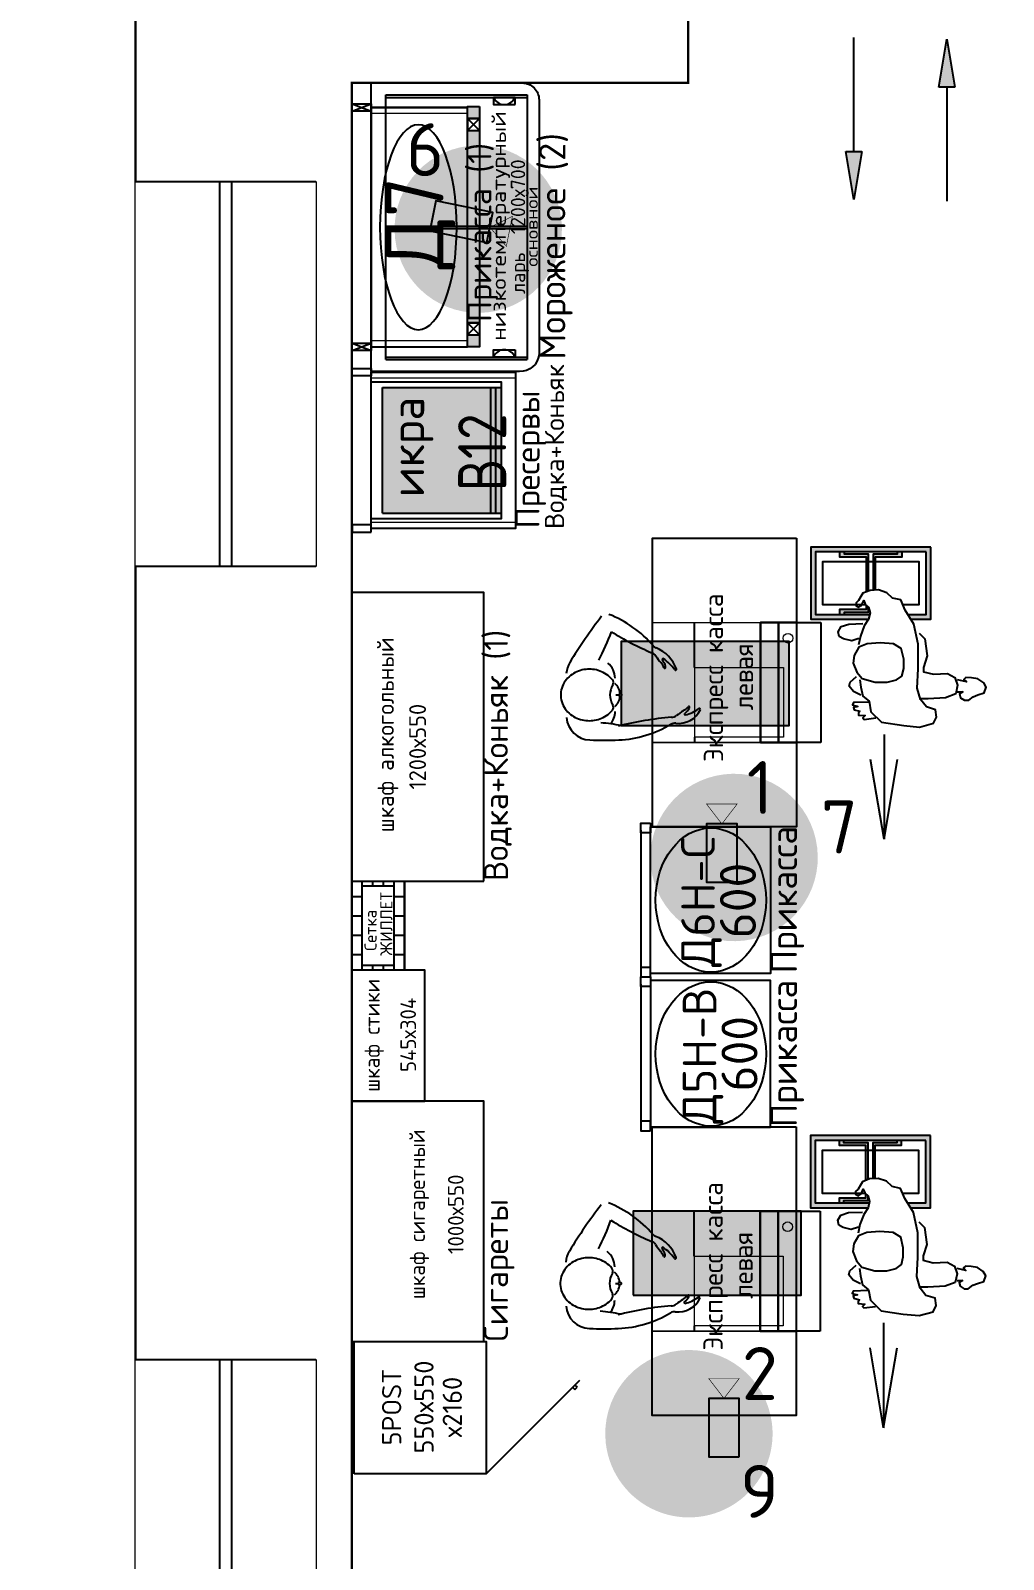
# Model space of a CAD drawing. Extents: x 2032930 to 2119419, y 2254097 to 2318481.
# Drawn here: x 2067072 to 2071120, y 2285473 to 2291832 of the extents above; entities that cross this region are included whole.
import ezdxf
from ezdxf.enums import TextEntityAlignment as Align

# ---------------------------------------------------------------- set-up
doc = ezdxf.new("R2010")
doc.units = 0
doc.header["$LTSCALE"] = 50
doc.set_wipeout_variables(frame=1)
doc.layers.get('0').update_dxf_attribs({"linetype": 'CONTINUOUS'})
doc.layers.get('Defpoints').update_dxf_attribs({"linetype": 'CONTINUOUS'})
for name, color, linetype in [('ST', 7, 'CONTINUOUS'), ('Внутренняя навигация', 7, 'CONTINUOUS'), ('Вспомогательные надписи', 7, 'CONTINUOUS'), ('КАССОВОЕ ОБОРУДОВАНИЕ', 7, 'CONTINUOUS'), ('КАССОВОЕ ОБОРУДОВАНИЕ_JDA', 7, 'CONTINUOUS'), ('КАССОВОЕ ОБОРУДОВАНИЕ_JDA ТЕКСТ', 7, 'CONTINUOUS'), ('Оборудование ИТ', 90, 'CONTINUOUS'), ('ОКНА JDA', 130, 'CONTINUOUS'), ('Окна существующие', 140, 'CONTINUOUS'), ('ПОКУПАТЕЛЬСКИЕ ПОТОКИ', 7, 'CONTINUOUS'), ('ТО_ТП', 6, 'CONTINUOUS'), ('ТО_ТП_JDA', 6, 'CONTINUOUS'), ('ТО_ТП_ТЕКСТ JDA', 7, 'CONTINUOUS'), ('ТО_ТП_ХОЛОД', 5, 'CONTINUOUS'), ('ТО_ТП_ХОЛОД JDA', 5, 'CONTINUOUS'), ('ТОВАРНЫЕ ГРУППЫ JDA', 7, 'CONTINUOUS')]:
    doc.layers.add(name, color=color, linetype=linetype)
doc.layers.add('Стены обмер', color=250, linetype='CONTINUOUS', lineweight=20)
doc.styles.get("Standard").update_dxf_attribs({"font": 'isocpeur.ttf'})

# ---------------------------------------------------------------- blocks, each defined once
blk = doc.blocks.new('*U180')
at = {"layer": 'ОКНА JDA', "color": 140}
blk.add_lwpolyline([(0, 0), (1600, 0), (1600, -749.5), (0, -749.5)], close=True, dxfattribs=at)
blk.add_wipeout([(0, 0), (1600, 0), (1600, -749.5), (0, -749.5)]).dxf.layer = 'Defpoints'
at = {"layer": 'Окна существующие'}
for p, q in [((0, -749.5), (0, 0)), ((1600, -749.5), (1600, 0)), ((0, -349.8), (1600, -349.8)), ((0, -399.8), (1600, -399.8))]:
    blk.add_line(p, q, dxfattribs=at)
blk = doc.blocks.new('Касса экспресс левая 1.2х0.6')
at = {"layer": 'КАССОВОЕ ОБОРУДОВАНИЕ'}
for p, q in [((372.2, 425.1), (350, 425.1)), ((662.2, 425.1), (850, 425.1))]:
    blk.add_line(p, q, dxfattribs=at)
at = {"layer": 'КАССОВОЕ ОБОРУДОВАНИЕ', "color": 1, "lineweight": 20}
for p, q in [((372.2, 55.1), (372.2, 425.1)), ((662.2, 425.1), (372.2, 425.1)), ((662.2, 425.1), (662.2, 55.1)), ((850, 0), (350, 0)), ((662.2, 55.1), (372.2, 55.1))]:
    blk.add_line(p, q, dxfattribs=at)
at = {"layer": 'КАССОВОЕ ОБОРУДОВАНИЕ', "color": 4, "lineweight": 30}
blk.add_line((850, 75), (350, 75), dxfattribs=at)
at = {"layer": 'КАССОВОЕ ОБОРУДОВАНИЕ', "color": 1, "lineweight": 20}
for points in [[(0, 600), (350, 600), (350, 0), (0, 0)], [(1200, 600), (850, 600), (850, 0), (1200, 0)]]:
    blk.add_lwpolyline(points, close=True, dxfattribs=at)
blk.add_lwpolyline([(850, 0), (350, 0), (350, 600), (850, 600), (850, 0)], dxfattribs=at)
at = {"layer": 'КАССОВОЕ ОБОРУДОВАНИЕ', "color": 4, "lineweight": 30}
blk.add_lwpolyline([(850, 0), (850, 150), (350, 150), (350, 0)], dxfattribs=at)
at = {"layer": 'КАССОВОЕ ОБОРУДОВАНИЕ', "color": 1, "lineweight": 20}
blk.add_circle((784.5, 36), 20, dxfattribs=at)
at = {"layer": 'КАССОВОЕ ОБОРУДОВАНИЕ_JDA', "color": 1, "linetype": 'ByBlock'}
blk.add_lwpolyline([(1200, 0), (0, 0), (0, 600), (1200, 600)], close=True, dxfattribs=at)
at = {"layer": 'КАССОВОЕ ОБОРУДОВАНИЕ_JDA ТЕКСТ'}
for s, p in [('Экспресс касса', (619.9, 306.3)), ('левая', (623.9, 181.3))]:
    blk.add_text(s, height=80, dxfattribs=at).set_placement(p, align=Align.CENTER)
blk = doc.blocks.new('*U196')
at = {"layer": 'КАССОВОЕ ОБОРУДОВАНИЕ'}
h = blk.add_hatch(color=1, dxfattribs=at)
h.set_gradient(color1=(255, 0, 0), color2=(255, 0, 0), tint=1, name='CURVED')
h.paths.add_polyline_path([(863.4, -299.1), (889.4, -305.2), (913.4, -299.1), (913.9, -298.6), (923.4, -298.6), (923.4, -318.6), (893.4, -318.6), (893.4, -418.6), (883.4, -418.6), (883.4, -462.7), (863.4, -475.1), (863.4, -558.6), (1163.4, -558.6), (1163.4, -58.6), (863.4, -58.6)])
h.paths.add_polyline_path([(883.4, -303.8), (889.4, -305.2), (913.4, -299.1), (913.9, -298.6), (923.4, -298.6), (923.4, -318.6), (893.4, -318.6), (893.4, -418.6), (883.4, -418.6), (883.4, -538.6), (1143.4, -538.6), (1143.4, -78.6), (883.4, -78.6)])
h = blk.add_hatch(color=252, dxfattribs=at)
h.set_gradient(color1=(132, 132, 132), color2=(132, 132, 132), tint=1, name='CURVED')
h.paths.add_polyline_path([(976.9, -288.6), (980.9, -298.6), (1133.4, -298.6), (1133.4, -198.6), (1143.4, -198.6), (1143.4, -178.6), (1123.4, -178.6), (1123.4, -288.6)])
h.paths.add_polyline_path([(913.9, -298.6), (922.5, -288.6), (903.4, -288.6), (903.4, -178.6), (883.4, -178.6), (883.4, -198.6), (893.4, -198.6), (893.4, -298.6)])
h = blk.add_hatch(color=252, dxfattribs=at)
h.set_gradient(color1=(132, 132, 132), color2=(132, 132, 132), tint=1, name='CURVED')
h.paths.add_polyline_path([(984.3, -318.6), (984.8, -328.6), (1123.4, -328.6), (1123.4, -438.6), (1143.4, -438.6), (1143.4, -418.6), (1133.4, -418.6), (1133.4, -318.6)])
at = {"layer": 'КАССОВОЕ ОБОРУДОВАНИЕ', "color": 3}
blk.add_line((548.5, 752.4), (548.5, 735.8), dxfattribs=at)
at = {"layer": 'КАССОВОЕ ОБОРУДОВАНИЕ', "color": 1}
for p, q in [((350, -100), (350, 0)), ((850, 0), (850, -100)), ((850, -100), (350, -100))]:
    blk.add_line(p, q, dxfattribs=at)
at = {"layer": 'КАССОВОЕ ОБОРУДОВАНИЕ'}
for p, q in [((-51.9, -363.5), (280.2, -307.4)), ((384.5, -363.5), (-51.9, -363.5)), ((-51.9, -363.5), (280.2, -419.6))]:
    blk.add_line(p, q, dxfattribs=at)
at = {"layer": 'КАССОВОЕ ОБОРУДОВАНИЕ', "color": 3}
for points in [[(611.7, 766.9), (612.8, 767.8), (618.8, 773.2), (624.3, 778.9), (629.4, 785), (634, 791.3), (638.2, 797.9), (641.9, 804.7), (645.2, 811.7), (648, 818.8), (650.3, 826), (652.3, 833.3), (653.8, 840.7), (654.8, 848.1), (655.5, 855.6), (655.7, 863.1), (655.5, 870.5), (654.8, 878), (653.8, 885.4), (652.3, 892.8), (650.3, 900.1), (648, 907.4), (645.2, 914.5), (641.9, 921.4), (638.2, 928.2), (634, 934.8), (629.4, 941.2), (624.3, 947.2), (618.8, 953), (612.8, 958.3), (606.4, 963.3), (599.6, 967.7), (592.4, 971.7), (584.9, 975.1), (577.1, 977.8), (569.1, 979.9), (560.9, 981.3), (552.7, 982), (544.4, 982), (536.1, 981.3), (527.9, 979.9), (519.9, 977.8), (512.1, 975.1), (504.6, 971.7), (497.5, 967.7), (490.7, 963.3), (484.2, 958.3), (478.3, 953), (472.7, 947.2), (467.6, 941.2), (463, 934.8), (458.8, 928.2), (455.1, 921.4), (451.8, 914.5), (449, 907.4), (446.7, 900.1), (444.7, 892.8), (443.3, 885.4), (442.2, 878), (441.6, 870.5), (441.3, 863.1), (441.6, 855.6), (442.2, 848.1), (443.3, 840.7), (444.7, 833.3), (446.7, 826), (449, 818.8), (451.8, 811.7), (455.1, 804.7), (458.8, 797.9), (463, 791.3), (467.6, 785), (472.7, 778.9), (478.3, 773.2), (484.2, 767.8), (485.3, 766.9)], [(542.1, 740), (542.2, 739.8), (542.3, 739), (542.4, 738.2), (542.5, 737.3), (542.8, 736.3), (543, 735.2), (543.4, 734), (543.8, 732.6), (544.4, 731.3), (545.2, 729.9), (546.1, 728.7), (547.3, 727.8), (548.5, 727.5), (549.7, 727.8), (550.9, 728.7), (551.8, 729.9), (552.6, 731.3), (553.2, 732.6), (553.6, 734), (554, 735.2), (554.3, 736.3), (554.5, 737.3), (554.6, 738.2), (554.8, 739), (554.9, 739.8), (554.9, 740)], [(660.5, 551), (660.4, 550.7), (660, 549.5), (660, 548.3), (660.4, 547.2), (661.3, 546.5), (662.5, 545.9), (663.9, 545.7), (665.3, 545.6), (666.6, 545.6), (667.8, 545.7), (668.9, 545.9), (669.9, 546), (670.8, 546.2), (671.6, 546.4), (672.3, 546.6), (672.9, 546.8), (673.6, 547), (674.1, 547.2), (674.6, 547.4), (675.1, 547.6), (675.6, 547.7), (676.1, 547.9), (676.5, 548.1), (676.9, 548.3), (677.3, 548.4), (677.7, 548.6), (678.1, 548.8), (678.5, 549), (679, 549.2), (679.4, 549.4), (679.8, 549.6), (680.3, 549.9), (680.7, 550.1), (681.2, 550.4), (681.7, 550.7), (682.3, 551), (682.8, 551.4), (683.5, 551.8), (684, 552.1)]]:
    blk.add_lwpolyline(points, dxfattribs=at)
blk.add_lwpolyline([(361.3, 860.8, 0.014742), (361.1, 740.5)], format="xyb", dxfattribs=at)
at = {"layer": 'КАССОВОЕ ОБОРУДОВАНИЕ', "color": 1}
for points in [[(1163.4, -558.6), (1163.4, -58.6), (863.4, -58.6), (863.4, -299.1)], [(1143.4, -538.6), (1143.4, -78.6), (883.4, -78.6), (883.4, -303.8)], [(923.4, -288.6), (923.4, -108.6), (1103.4, -108.6), (1103.4, -508.6), (923.4, -508.6), (923.4, -442.1)], [(863.4, -475.1), (863.4, -558.6), (1163.4, -558.6)], [(883.4, -462.7), (883.4, -538.6), (1143.4, -538.6)]]:
    blk.add_lwpolyline(points, dxfattribs=at)
at = {"layer": 'КАССОВОЕ ОБОРУДОВАНИЕ', "color": 5}
for points in [[(783.2, -259), (773.2, -229), (781.2, -194.9), (791.3, -176.8), (811.3, -172.8), (833.3, -184.9), (843.3, -216.9), (845.3, -275.1)], [(611, -263.1), (580.9, -267.1), (542.9, -275.1), (522.8, -301.1), (478.8, -309.2), (434.7, -353.3), (420.7, -445.5), (414.7, -511.6), (430.7, -569.8), (456.7, -581.8), (486.8, -577.8), (498.8, -539.7), (528.9, -515.7), (576.9, -501.6), (657.1, -505.6), (759.2, -505.6), (843.3, -487.6), (901.4, -451.5), (943.5, -433.5), (951.5, -399.4), (973.5, -375.3), (985.5, -341.2), (983.5, -305.2), (971.5, -275.1), (957.5, -267.1), (941.5, -257), (931.5, -247), (919.4, -247), (913.4, -259), (919.4, -267.1), (927.5, -273.1), (941.5, -279.1), (925.5, -285.1), (913.4, -299.1), (889.4, -305.2), (863.4, -299.1), (835.3, -281.1), (793.3, -265.1), (757.2, -257)], [(518.8, -299.1), (516.8, -237), (506.8, -233), (500.8, -255), (496.8, -237), (486.8, -239), (480.8, -263.1), (472.8, -257), (464.8, -257), (462.8, -285.1), (452.7, -275.1), (446.7, -281.1), (452.7, -329.2)], [(546.9, -267.1), (562.9, -237), (584.9, -218.9), (601, -223), (625, -249)], [(805.3, -509.6), (781.2, -533.7), (711.1, -543.7), (663.1, -527.7), (645, -527.7), (635, -569.8), (637, -627.9), (621, -658), (588.9, -670), (552.9, -662), (536.9, -619.9), (532.9, -547.7), (532.9, -511.6)], [(560.9, -670), (560.9, -692.1), (552.9, -678), (536.9, -682), (526.9, -698.1), (526.9, -716.1), (540.9, -734.2), (548.9, -754.2), (556.9, -780.3), (580.9, -788.3), (599, -778.3), (615, -754.2), (619, -728.2), (621, -704.1), (613, -696.1), (603, -706.1), (611, -670)]]:
    blk.add_lwpolyline(points, dxfattribs=at)
at = {"layer": 'КАССОВОЕ ОБОРУДОВАНИЕ', "color": 7}
for points in [[(883.4, -178.6), (883.4, -198.6), (893.4, -198.6), (893.4, -298.6), (913.9, -298.6)], [(923.4, -288.6), (903.4, -288.6), (903.4, -178.6), (883.4, -178.6), (883.4, -198.6)], [(980.9, -298.6), (1133.4, -298.6), (1133.4, -198.6), (1143.4, -198.6), (1143.4, -178.6), (1123.4, -178.6), (1123.4, -288.6), (976.9, -288.6)], [(1143.4, -438.6), (1143.4, -418.6), (1133.4, -418.6), (1133.4, -318.6), (984.3, -318.6)], [(984.8, -328.6), (1123.4, -328.6), (1123.4, -438.6), (1143.4, -438.6), (1143.4, -418.6)]]:
    blk.add_lwpolyline(points, dxfattribs=at)
at = {"layer": 'КАССОВОЕ ОБОРУДОВАНИЕ', "color": 5}
blk.add_lwpolyline([(681.1, -235), (643, -251), (617, -273.1), (601, -327.2), (601, -377.3), (611, -415.4), (627, -437.5), (659.1, -445.5), (697.1, -445.5), (741.2, -435.5), (761.2, -403.4), (765.2, -347.3), (761.2, -293.1), (747.2, -259), (713.1, -239)], close=True, dxfattribs=at)
at = {"layer": 'КАССОВОЕ ОБОРУДОВАНИЕ', "color": 3}
for centre, radius, start, end in [((461.2, 857.8), 100, 93.9583, 178.2372), ((631, 858.8), 100, 58.803, 86.0864), ((-374.4, -801.5), 2040.9, 52.222, 58.803), ((-577.9, 912.7), 1015.4, 349.66344, 354.50403), ((479.2, 835.5), 80, 230.1336, 270), ((496.8, 780.7), 17.9, 230.2128, 300.3372), ((548.5, 692.4), 84.4, 59.6633, 120.3367), ((600.2, 780.7), 17.9, 239.6628, 309.7872), ((617.8, 835.5), 80, 270, 322.18747), ((1159.6, 1724.8), 1015.4, 242.6115, 249.939), ((1884.4, 106.2), 1262.4, 148.2157, 156.8383), ((446.6, 953), 469.7, 310.72223, 338.54491), ((830.3, 763.2), 469.7, 182.7679, 210.7547), ((-803, 421.7), 1262.4, 4.47495, 14.7051), ((551, 801), 67, 221.5632, 263.3252), ((546, 801), 67, 276.67483, 318.43682), ((605.7, 641.1), 149.7, 289.91315, 338.05066), ((900.2, 303), 340.6, 123.8514, 129.6532), ((694.5, 612.2), 30.8, 301.19111, 341.99387), ((773.1, 573.6), 30.8, 130.7229, 158.0512), ((400.2, 507.3), 30.8, 352.87453, 30.7549), ((486.3, 519.8), 30.8, 179.3185, 220.1211), ((536.3, 667), 197.8, 306.26069, 325.29822), ((614.8, 647.3), 106.6, 295.33856, 309.65242), ((649.9, 621), 76.8, 296.30887, 305.64045), ((696.4, 556.1), 3, 325.29927, 125.6405), ((529.7, 491.1), 99.8, 172.8746, 245.4198), ((192.3, 292.8), 340.6, 31.66, 37.4618), ((468.9, 464.1), 3, 38.5301, 190.0013), ((595.2, 489.2), 131.8, 191.2655, 218.3774), ((531.3, 513.8), 76.8, 218.5302, 242.1096), ((573, 527.6), 106.6, 211.6606, 225.9745), ((497.1, 448.4), 3.04, 234.2126, 54.2138), ((655.3, 504.1), 3.99, 121.0124, 289.9136), ((488.3, 404.7), 4.43, 268.7777, 36.7988)]:
    blk.add_arc(centre, radius, start, end, dxfattribs=at)
at = {"layer": 'КАССОВОЕ ОБОРУДОВАНИЕ', "color": 2, "lineweight": 53, "true_color": 0xf1eb1f}
blk.add_blockref('Касса экспресс левая 1.2х0.6', (0, 0), dxfattribs=at)
blk = doc.blocks.new('*U134')
at = {"layer": 'Вспомогательные надписи', "color": 0, "lineweight": -2, "insert": (92.5, 128.6), "char_height": 220, "width": 682.821, "attachment_point": 5}
blk.add_mtext('2', dxfattribs=at)
blk = doc.blocks.new('алкогольный шкаф 1200х550')
at = {"layer": 'КАССОВОЕ ОБОРУДОВАНИЕ_JDA', "color": 5}
blk.add_lwpolyline([(-1200, -550), (0, -550), (0, 0), (-1200, 0)], close=True, dxfattribs=at)
at = {"layer": 'КАССОВОЕ ОБОРУДОВАНИЕ_JDA ТЕКСТ', "color": 5, "width": 0.96875}
for s, p in [('шкаф алкогольный', (-591.8, -175.2)), ('1200х550', (-640.9, -309))]:
    blk.add_text(s, height=70, dxfattribs=at).set_placement(p, align=Align.CENTER)
blk = doc.blocks.new('*U198')
at = {"layer": 'КАССОВОЕ ОБОРУДОВАНИЕ'}
blk.add_blockref('алкогольный шкаф 1200х550', (0, 0), dxfattribs=at)
at = {"layer": 'ТОВАРНЫЕ ГРУППЫ JDA', "insert": (-1200, -550), "char_height": 100, "width": 1082.052, "attachment_point": 1}
blk.add_mtext('Водка+Коньяк (1)', dxfattribs=at)
blk = doc.blocks.new('*U23')
at = {"layer": 'Вспомогательные надписи', "color": 0, "lineweight": -2, "insert": (84, 149), "char_height": 220, "width": 682.821, "attachment_point": 5}
blk.add_mtext('1', dxfattribs=at)
blk = doc.blocks.new('5POST 550х550 левый')
at = {"layer": 'КАССОВОЕ ОБОРУДОВАНИЕ_JDA'}
blk.add_lwpolyline([(-550, 0), (0, 0), (0, -550), (-550, -550)], close=True, dxfattribs=at)
at = {"layer": 'КАССОВОЕ ОБОРУДОВАНИЕ_JDA ТЕКСТ'}
for s, p in [('5POST', (-272.7, -196.3)), ('550х550', (-272.7, -330.7)), ('х2160', (-272.7, -448.7))]:
    blk.add_text(s, height=80, dxfattribs=at).set_placement(p, align=Align.CENTER)
blk = doc.blocks.new('*U197')
at = {"layer": 'КАССОВОЕ ОБОРУДОВАНИЕ', "color": 7, "linetype": 'ByBlock', "ltscale": 2}
for p, q in [((-550, -550), (-161.1, -938.9)), ((-190.5, -909.5), (-199.5, -918.5)), ((-199.5, -918.5), (-190.5, -927.6)), ((-181.5, -918.5), (-190.5, -927.6))]:
    blk.add_line(p, q, dxfattribs=at)
at = {"layer": 'ТО_ТП'}
blk.add_blockref('5POST 550х550 левый', (0, 0), dxfattribs=at)
blk = doc.blocks.new('*U111')
at = {"layer": 'КАССОВОЕ ОБОРУДОВАНИЕ_JDA', "color": 5}
blk.add_lwpolyline([(-1000, 0), (-1000, -550), (0, -550), (0, 0)], close=True, dxfattribs=at)
at = {"layer": 'КАССОВОЕ ОБОРУДОВАНИЕ_JDA ТЕКСТ', "color": 5, "width": 0.96875}
for s, p in [('шкаф сигаретный', (-470.9, -304.6)), ('1000х550', (-470.9, -465.5))]:
    blk.add_text(s, height=65, dxfattribs=at).set_placement(p, align=Align.CENTER)
blk = doc.blocks.new('ТО_Шкаф сигаретный')
at = {"layer": 'КАССОВОЕ ОБОРУДОВАНИЕ'}
blk.add_blockref('*U111', (0, 0), dxfattribs=at)
at = {"layer": 'ТОВАРНЫЕ ГРУППЫ JDA', "insert": (-1000, -550), "char_height": 100, "width": 879.424, "attachment_point": 1}
blk.add_mtext('Сигареты', dxfattribs=at)
blk = doc.blocks.new('Сетка жиллетт 370')
at = {"layer": 'КАССОВОЕ ОБОРУДОВАНИЕ', "color": 1}
for p, q in [((-305.8, 0), (-305.8, -44)), ((-225.2, 0), (-225.2, -44)), ((-144.8, 0), (-144.8, -44)), ((-64.2, 0), (-64.2, -44)), ((-370, -44), (0, -44)), ((-350, -44), (-350, -176)), ((-20, -44), (-20, -176)), ((-370, -88), (-350, -88)), ((-20, -88), (0, -88)), ((-370, -132), (-350, -132)), ((-370, -176), (0, -176)), ((-305.8, -176), (-305.8, -220)), ((-225.2, -176), (-225.2, -220)), ((-144.8, -176), (-144.8, -220)), ((-64.2, -176), (-64.2, -220)), ((-20, -132), (0, -132))]:
    blk.add_line(p, q, dxfattribs=at)
at = {"layer": 'КАССОВОЕ ОБОРУДОВАНИЕ_JDA', "color": 1}
blk.add_lwpolyline([(-370, 0), (0, 0), (0, -220), (-370, -220)], close=True, dxfattribs=at)
at = {"layer": 'ТО_ТП_JDA', "color": 1}
blk.add_line((-370, -220), (0, -220), dxfattribs=at)
at = {"layer": 'КАССОВОЕ ОБОРУДОВАНИЕ_JDA ТЕКСТ', "linetype": 'ByBlock'}
for s, p in [('Сетка', (-290, -103.2)), ('ЖИЛЛЕТ', (-310.5, -169))]:
    blk.add_text(s, height=50, dxfattribs=at).set_placement(p)
blk = doc.blocks.new('*U199')
at = {"layer": 'ТО_ТП'}
blk.add_blockref('Сетка жиллетт 370', (0, 0), dxfattribs=at)
blk = doc.blocks.new('Шкаф под Стики 545х304')
at = {"layer": 'КАССОВОЕ ОБОРУДОВАНИЕ_JDA', "color": 5}
blk.add_lwpolyline([(-545, 0), (-545, -304), (0, -304), (0, 0)], close=True, dxfattribs=at)
at = {"layer": 'КАССОВОЕ ОБОРУДОВАНИЕ_JDA ТЕКСТ', "color": 5, "width": 0.96875}
for s, p in [('шкаф стики', (-271.7, -116.3)), ('545х304', (-269.6, -267.5))]:
    blk.add_text(s, height=65, dxfattribs=at).set_placement(p, align=Align.CENTER)
blk = doc.blocks.new('*U200')
at = {"layer": 'КАССОВОЕ ОБОРУДОВАНИЕ'}
blk.add_blockref('Шкаф под Стики 545х304', (0, 0), dxfattribs=at)
blk = doc.blocks.new('*U227')
at = {"layer": 'ТО_ТП_ХОЛОД'}
h = blk.add_hatch(color=256, dxfattribs=at)
h.dxf.hatch_style = 1
h.paths.add_polyline_path([(-546.2, -46.5), (-546.2, -540), (-23.8, -540), (-23.8, -46.5)])
for p, q in [((-546.2, -46.5), (-23.8, -46.5)), ((-546.2, -46.5), (-546.2, -540)), ((-23.8, -46.5), (-23.8, -540)), ((-546.2, -497.4), (-23.8, -497.4)), ((-546.2, -517.8), (-23.8, -517.8))]:
    blk.add_line(p, q, dxfattribs=at)
at = {"layer": 'ТО_ТП_ХОЛОД JDA'}
blk.add_lwpolyline([(0, 0), (0, -540), (-570, -540), (-570, 0)], close=True, dxfattribs=at)
at = {"layer": 'ТО_ТП_ТЕКСТ JDA', "lineweight": 0}
blk.add_text('икра', height=140, dxfattribs=at).set_placement((-481.1, -220.1))
blk = doc.blocks.new('*U226')
at = {"layer": 'ТО_ТП', "color": 212, "lineweight": 5}
for p, q in [((25, 0), (25, 600)), ((625, 0), (625, 600))]:
    blk.add_line(p, q, dxfattribs=at)
at = {"layer": 'ТО_ТП_JDA'}
blk.add_lwpolyline([(650, 0), (0, 0), (0, 600), (650, 600)], close=True, dxfattribs=at)
at = {"layer": 'ТО_ТП_ТЕКСТ JDA', "width": 0.8}
blk.add_text('В12', height=200, dxfattribs=at).set_placement((316.1, 38.7), align=Align.CENTER)
blk = doc.blocks.new('ТО_В12 + ХО икра')
at = {"layer": 'ТО_ТП'}
for points in [[(-680, -80), (-650, -80), (-650, 0), (-680, 0)], [(0, -80), (-30, -80), (-30, 0), (0, 0)]]:
    blk.add_lwpolyline(points, close=True, dxfattribs=at)
blk.add_blockref('*U226', (-665, -680), dxfattribs=at)
at = {"layer": 'ТО_ТП_ХОЛОД'}
blk.add_blockref('*U227', (-55, -80), dxfattribs=at)
at = {"layer": 'ТОВАРНЫЕ ГРУППЫ JDA', "attachment_point": 1}
for s, insert, char_height, width in [('Пресервы', (-665, -680), 100, 649.819), ('Водка+Коньяк', (-667.3, -802.2), 80, 702.763)]:
    blk.add_mtext(s, dxfattribs=dict(at, insert=insert, char_height=char_height, width=width))
blk = doc.blocks.new('*U748')
at = {"layer": 'ТОВАРНЫЕ ГРУППЫ JDA', "insert": (0, 0), "char_height": 110, "width": 1000, "attachment_point": 1}
blk.add_mtext('\\pt507.5;Мороженое (2)', dxfattribs=at)
blk = doc.blocks.new('низкотемпературный ларь 1200х700')
at = {"layer": 'ТО_ТП_ХОЛОД', "color": 5}
for p, q in [((-1150, -59.8), (-1150, -648)), ((-1150, -59.8), (-50, -59.8)), ((-1140, -59.8), (-1140, -648)), ((-606, -59.8), (-606, -648)), ((-596, -59.8), (-596, -648)), ((-60, -59.8), (-60, -648)), ((-50, -59.8), (-50, -648)), ((-50, -648), (-1150, -648))]:
    blk.add_line(p, q, dxfattribs=at)
for points in [[(-1110, -598), (-1140, -598), (-1140, -508), (-1110, -508), (-1110, -598)], [(-90, -598), (-60, -598), (-60, -508), (-90, -508), (-90, -598)]]:
    blk.add_lwpolyline(points, dxfattribs=at)
for centre, start, end in [((-1158.8, -553), 292.61986, 67.38014), ((-41.2, -553), 112.61986, 247.38014)]:
    blk.add_arc(centre, 48.8, start, end, dxfattribs=at)
at = {"layer": 'ТО_ТП_ХОЛОД JDA', "color": 5}
blk.add_lwpolyline([(-1200, 0), (0, 0), (0, -628, -0.414214), (-70, -698), (-1130, -698, -0.398373), (-1200, -616.8)], format="xyb", close=True, dxfattribs=at)
blk = doc.blocks.new('прайсшина 1м')
at = {"layer": 'Внутренняя навигация', "true_color": 0xff7f7f}
h = blk.add_hatch(color=11, dxfattribs=at)
h.paths.add_polyline_path([(999.9, -50.1), (949.9, -50.1), (949.9, 0), (999.9, 0)])
h.paths.add_polyline_path([(899.9, -50.1), (100, -50.1), (100, 0), (899.9, 0)])
h.paths.add_polyline_path([(50, -50.1), (0, -50.1), (0, 0), (50, 0)])
at = {"layer": 'Внутренняя навигация', "color": 1}
for p, q in [((100, -50.1), (50, -50.1)), ((949.9, -50.1), (899.9, -50.1))]:
    blk.add_line(p, q, dxfattribs=at)
for points in [[(50, -50.1), (0, -50.1), (0, 0), (50, 0)], [(899.9, -50.1), (100, -50.1), (100, 0), (899.9, 0)], [(999.9, -50.1), (949.9, -50.1), (949.9, 0), (999.9, 0)]]:
    blk.add_lwpolyline(points, close=True, dxfattribs=at)
for points in [[(100, -50.1), (100, 0), (50, 0), (50, -50.1), (100, 0), (100, -50.1), (50, 0)], [(949.9, -50.1), (949.9, 0), (899.9, 0), (899.9, -50.1), (949.9, 0), (949.9, -50.1), (899.9, 0)]]:
    blk.add_lwpolyline(points, dxfattribs=at)
blk = doc.blocks.new('*U522')
at = {"layer": 'Внутренняя навигация', "rotation": 270}
blk.add_blockref('прайсшина 1м', (0, 0), dxfattribs=at)
blk = doc.blocks.new('Прикассовый стеллаж Д7п суперструктура')
at = {"layer": 'ТО_ТП', "color": 173, "lineweight": 5}
for p, q in [((25, 0), (25, 400)), ((970, 0), (970, 400))]:
    blk.add_line(p, q, dxfattribs=at)
at = {"layer": 'ТО_ТП', "color": 173, "extrusion": (0, 0, -1)}
blk.add_ellipse((497.5, 204.1), major_axis=(-426.2, 0), ratio=0.374767, dxfattribs=at)
at = {"layer": 'ТО_ТП_JDA', "color": 173}
blk.add_lwpolyline([(995, 400), (0, 400), (0, 0), (995, 0)], close=True, dxfattribs=at)
at = {"layer": 'ТО_ТП_ТЕКСТ JDA', "lineweight": 40}
blk.add_text('Д7', height=240, dxfattribs=at).set_placement((514.3, 100), align=Align.CENTER)
blk = doc.blocks.new('СП База с уст. компл. D550 суперструк.')
at = {"layer": 'ТО_ТП', "color": 212}
for p, q in [((-30, 0), (0, 0)), ((-15, 0), (-15, -400))]:
    blk.add_line(p, q, dxfattribs=at)
blk = doc.blocks.new('СП Стойка H1700')
at = {"layer": 'ТО_ТП', "color": 212}
for p, q in [((-30, 0), (0, -80)), ((0, 0), (-30, -80))]:
    blk.add_line(p, q, dxfattribs=at)
blk.add_lwpolyline([(0, -80), (-30, -80), (-30, 0), (0, 0)], close=True, dxfattribs=at)
blk = doc.blocks.new('*U504')
at = {"layer": 'Внутренняя навигация', "rotation": 89.99999999999999}
blk.add_blockref('*U522', (-1097.5, -400), dxfattribs=at)
at = {"layer": 'ТО_ТП'}
for name, p in [('СП Стойка H1700', (-1082.5, 80)), ('СП Стойка H1700', (-87.5, 80)), ('СП База с уст. компл. D550 суперструк.', (-1082.5, 0)), ('Прикассовый стеллаж Д7п суперструктура', (-1097.5, -400)), ('СП База с уст. компл. D550 суперструк.', (-87.5, 0))]:
    blk.add_blockref(name, p, dxfattribs=at)
at = {"layer": 'ТО_ТП_ХОЛОД'}
blk.add_blockref('низкотемпературный ларь 1200х700', (0, 0), dxfattribs=at)
at = {"layer": 'ТО_ТП_ТЕКСТ JDA', "width": 1.2}
for s, height, p in [('низкотемпературный', 60, (-594.9, -560.2)), ('основной', 50, (-597.7, -692.9))]:
    blk.add_text(s, height=height, dxfattribs=at).set_placement(p, align=Align.CENTER)
at = {"layer": 'ТО_ТП_ТЕКСТ JDA'}
blk.add_text('ларь  1200х700', height=60, dxfattribs=at).set_placement((-597.7, -640.4), align=Align.CENTER)
at = {"layer": 'ТОВАРНЫЕ ГРУППЫ JDA', "insert": (-995, -400), "char_height": 100, "width": 773.803, "attachment_point": 1}
blk.add_mtext('\\pt350;Прикасса (1)', dxfattribs=at)
blk = doc.blocks.new('Стрелка')
at = {"layer": 'ПОКУПАТЕЛЬСКИЕ ПОТОКИ'}
for p, q in [((-33.3, 200), (33.3, 200)), ((0, 0), (-33.3, 200)), ((-33.3, 200), (33.3, 200)), ((0, 0), (-33.3, 200)), ((33.3, 200), (0, 0)), ((33.3, 200), (0, 0))]:
    blk.add_line(p, q, dxfattribs=at)
at = {"layer": 'ПОКУПАТЕЛЬСКИЕ ПОТОКИ', "color": 7}
blk.add_lwpolyline([(0, 200), (0, 673.2)], dxfattribs=at)
blk.add_lwpolyline([(0, 200), (0, 673.2)], dxfattribs=at)
blk.add_solid([(-33.3, 200), (0, 0), (33.3, 200)], dxfattribs=at)
blk.add_solid([(-33.3, 200), (0, 0), (33.3, 200)], dxfattribs=at)
blk = doc.blocks.new('*U549')
at = {"layer": 'ПОКУПАТЕЛЬСКИЕ ПОТОКИ', "rotation": 89.99999999999999}
blk.add_blockref('Стрелка', (336.6, 0), dxfattribs=at)
blk = doc.blocks.new('*U550')
at = {"layer": 'ПОКУПАТЕЛЬСКИЕ ПОТОКИ', "rotation": 270}
blk.add_blockref('Стрелка', (-336.6, 0), dxfattribs=at)
blk = doc.blocks.new('*U745')
at = {"layer": 'ТО_ТП', "color": 173}
blk.add_ellipse((-320, -291.4), major_axis=(-300, 0), ratio=0.766667, dxfattribs=at)
at = {"layer": 'ТО_ТП_JDA', "color": 173}
blk.add_line((-30, 0), (-610, 0), dxfattribs=at)
for points in [[(-640, -40), (-600, -40), (-600, 0), (-640, 0)], [(0, -40), (-40, -40), (-40, 0), (0, 0)], [(-625, -40), (-15, -40), (-15, -540), (-625, -540)]]:
    blk.add_lwpolyline(points, close=True, dxfattribs=at)
at = {"layer": 'ТО_ТП_ТЕКСТ JDA', "lineweight": 40}
for s, height, p in [('Д6Н-C', 140, (-324.7, -308.1)), ('600', 150, (-322.1, -479.3))]:
    blk.add_text(s, height=height, dxfattribs=at).set_placement(p, align=Align.CENTER)
blk = doc.blocks.new('*U494')
at = {"layer": 'ТО_ТП'}
blk.add_blockref('*U745', (0, 0), dxfattribs=at)
at = {"layer": 'ТОВАРНЫЕ ГРУППЫ JDA', "insert": (-625, -540), "char_height": 110, "width": 610, "attachment_point": 1}
blk.add_mtext('Прикасса', dxfattribs=at)
blk = doc.blocks.new('*U744')
at = {"layer": 'ТО_ТП', "color": 173}
blk.add_ellipse((-320, -291.4), major_axis=(-300, 0), ratio=0.766667, dxfattribs=at)
at = {"layer": 'ТО_ТП_JDA', "color": 173}
blk.add_line((-30, 0), (-610, 0), dxfattribs=at)
for points in [[(-640, -40), (-600, -40), (-600, 0), (-640, 0)], [(0, -40), (-40, -40), (-40, 0), (0, 0)], [(-15, -40), (-625, -40), (-625, -540), (-15, -540)]]:
    blk.add_lwpolyline(points, close=True, dxfattribs=at)
at = {"layer": 'ТО_ТП_ТЕКСТ JDA', "lineweight": 40}
for s, height, p in [('Д5Н-B', 140, (-326.7, -314.4)), ('600', 150, (-319.3, -485.8))]:
    blk.add_text(s, height=height, dxfattribs=at).set_placement(p, align=Align.CENTER)
blk = doc.blocks.new('*U424')
at = {"layer": 'ТО_ТП'}
blk.add_blockref('*U744', (0, 0), dxfattribs=at)
at = {"layer": 'ТОВАРНЫЕ ГРУППЫ JDA', "insert": (-625, -540), "char_height": 110, "width": 610, "attachment_point": 1}
blk.add_mtext('Прикасса', dxfattribs=at)
blk = doc.blocks.new('*U867')
at = {"layer": 'Оборудование ИТ'}
h = blk.add_hatch(color=5, dxfattribs=at)
h.paths.add_polyline_path([(485, 254), (0, 254), (0, 0), (485, 0)])
h.paths.add_polyline_path([(650, 254), (485, 127), (650, 0)])
at = {"layer": 'Оборудование ИТ', "color": 5, "const_width": 5}
blk.add_lwpolyline([(485, 127), (650, 254), (650, 0), (485, 127)], dxfattribs=at)
at = {"layer": 'Оборудование ИТ', "color": 5}
blk.add_lwpolyline([(0, 0), (485, 0), (485, 254), (0, 254)], close=True, dxfattribs=at)

msp = doc.modelspace()

# ---------------------------------------------------------------- hatches: boundary and pattern name
h = msp.add_hatch(color=1)
h.dxf.hatch_style = 1
h.paths.add_polyline_path([(2068588.9, 2290965.1, -1), (2069280.5, 2291047.5, -1)])
h = msp.add_hatch(color=1)
h.dxf.hatch_style = 1
h.paths.add_polyline_path([(2069653.5, 2288351.6, -1), (2070345.1, 2288434, -1)])
h = msp.add_hatch(color=1)
h.dxf.hatch_style = 1
h.paths.add_polyline_path([(2069465.6, 2285954.8, -1), (2070157.1, 2286037.2, -1)])
at = {"layer": 'ST', "true_color": 0xed1f24}
h = msp.add_hatch(color=240, dxfattribs=at)
h.dxf.hatch_style = 1
h.paths.add_polyline_path([(2069529.2, 2288941.3), (2070229.2, 2288941.3), (2070229.2, 2289291.3), (2069529.2, 2289291.3)])
h = msp.add_hatch(color=240, dxfattribs=at)
h.dxf.hatch_style = 1
h.paths.add_polyline_path([(2069579, 2286572), (2070279, 2286572), (2070279, 2286922), (2069579, 2286922)])

# ---------------------------------------------------------------- linework, layer by layer
at = {"layer": 'ST'}
for points in [[(2069529.2, 2288941.3), (2070229.2, 2288941.3), (2070229.2, 2289291.3), (2069529.2, 2289291.3)], [(2069579, 2286572), (2070279, 2286572), (2070279, 2286922), (2069579, 2286922)]]:
    msp.add_lwpolyline(points, close=True, dxfattribs=at)
at = {"layer": 'Стены обмер', "color": 7, "const_width": 10}
msp.add_lwpolyline([(2067508.7, 2305552), (2067076.6, 2305552), (2074448.6, 2305552), (2074593.1, 2306052.7), (2074674.7, 2305160.8), (2074750.3, 2305552), (2082063.7, 2305552), (2081286.7, 2305552), (2081286.7, 2298732), (2080786.7, 2298732), (2080786.7, 2297505.8), (2082973.2, 2295319.3), (2084209.5, 2295319.3), (2084209.5, 2295819.3), (2093638.2, 2295819.3), (2093638.2, 2296493.7), (2093638.2, 2289063.1), (2093909.5, 2288955.9), (2093375.6, 2288862.2), (2093638.2, 2288766.4), (2093638.2, 2281381.6), (2093638.2, 2282004.3), (2067508.7, 2282004.3)], close=True, dxfattribs=at)
at = {"layer": 'Стены обмер', "color": 7}
msp.add_lwpolyline([(2087598.2, 2282914.3, 10, 10, 0), (2085438.2, 2282914.3, 10, 10, 0), (2085438.2, 2283344.3, 10, 10, 0), (2084998.2, 2283344.3, 10, 10, 0), (2084998.2, 2284244.3, 10, 10, 0), (2084368.2, 2284244.3, 10, 10, 0), (2084368.2, 2282924.3, 10, 10, 0), (2077728.2, 2282924.3, 10, 10, 0), (2077728.2, 2284224.3, 10, 10, 0), (2077008.2, 2284224.3, 10, 10, 0), (2077008.2, 2282904.3, 10, 10, 0), (2068408.2, 2282904.3, 10, 10, 0), (2068408.2, 2291614.3, 10, 10, 0), (2069808.2, 2291614.3, 10, 10, 0), (2069808.2, 2292214.3, 10, 10, 0)], format="xyseb", dxfattribs=at)

# ---------------------------------------------------------------- block references
at = {"layer": 'Вспомогательные надписи'}
for name, p in [('*U23', (2070023, 2288534.7)), ('*U134', (2070013.8, 2286117.9))]:
    msp.add_blockref(name, p, dxfattribs=at)
at = {"layer": 'КАССОВОЕ ОБОРУДОВАНИЕ', "lineweight": 53, "rotation": 89.99999999999999}
for p in [(2070259.7, 2288520.3), (2070258, 2286072.3)]:
    msp.add_blockref('*U196', p, dxfattribs=at)
at = {"layer": 'КАССОВОЕ ОБОРУДОВАНИЕ'}
for name, p, rotation in [('*U198', (2068408.2, 2289494.5), 89.99999999999999), ('*U199', (2068408.2, 2288294.5), 90), ('*U200', (2068408.2, 2287924.5), 90), ('ТО_Шкаф сигаретный', (2068408.2, 2287379.5), 89.99999999999999)]:
    msp.add_blockref(name, p, dxfattribs=dict(at, rotation=rotation))
at = {"layer": 'КАССОВОЕ ОБОРУДОВАНИЕ', "color": 0, "linetype": 'ByBlock', "ltscale": 2, "rotation": 89.99999999999999}
msp.add_blockref('*U197', (2068418, 2286379.5), dxfattribs=at)
at = {"layer": 'Оборудование ИТ', "xscale": 0.5, "yscale": 0.5, "zscale": 0.5}
for p, rotation in [((2068733, 2290999.2), 348.6004241587482), ((2070011.8, 2288289.8), 89.99999999999999), ((2070020.7, 2285900.5), 90)]:
    msp.add_blockref('*U867', p, dxfattribs=dict(at, rotation=rotation))
at = {"layer": 'ПОКУПАТЕЛЬСКИЕ ПОТОКИ', "rotation": 270}
for name, p in [('*U549', (2070497.9, 2291466.3)), ('*U550', (2070884.3, 2291459.8))]:
    msp.add_blockref(name, p, dxfattribs=at)
at = {"layer": 'ТО_ТП', "rotation": 89.99999999999997}
for name, p in [('ТО_В12 + ХО икра', (2068409.6, 2290426.5)), ('*U494', (2069611.1, 2288535.7)), ('*U424', (2069611.1, 2287895.7))]:
    msp.add_blockref(name, p, dxfattribs=at)
at = {"layer": 'ТО_ТП_ХОЛОД', "rotation": 89.99999999999999}
msp.add_blockref('*U504', (2068489.6, 2291614.3), dxfattribs=at)
at = {"layer": 'ТОВАРНЫЕ ГРУППЫ JDA', "lineweight": 50, "rotation": 89.99999999999999}
msp.add_blockref('*U748', (2069187.6, 2290462.9), dxfattribs=at)

# ---------------------------------------------------------------- texts
at = {"layer": 'Вспомогательные надписи', "color": 0, "lineweight": -2, "char_height": 220, "width": 1165.473, "attachment_point": 5}
for s, insert in [('6', (2068713.6, 2291336.8)), ('7', (2070437.4, 2288520)), ('9', (2070105, 2285756.1))]:
    msp.add_mtext(s, dxfattribs=dict(at, insert=insert))

# ---------------------------------------------------------------- next in the draw order: block references
at = {"layer": 'Окна существующие', "rotation": 270}
for p in [(2068258.2, 2291204.3), (2068258.2, 2286304.3)]:
    msp.add_blockref('*U180', p, dxfattribs=at)

doc.saveas('drawing.dxf')
